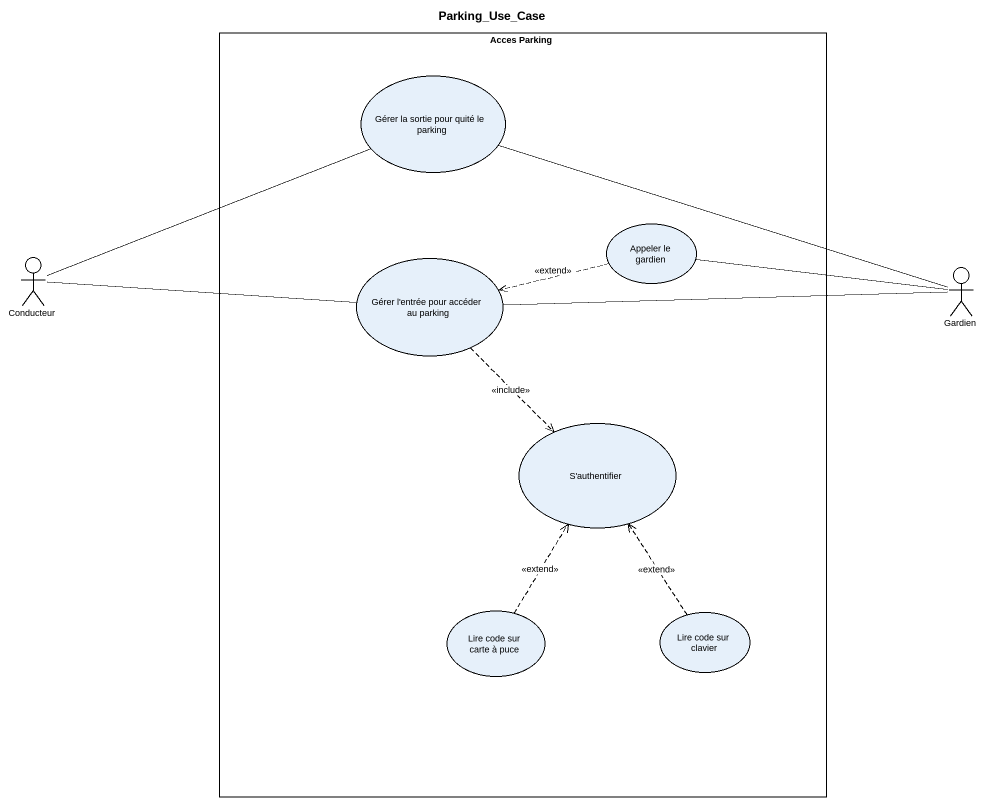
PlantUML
@startuml
title Parking_Use_Case
rectangle "Acces Parking" as Acces_Parking {
  usecase "Gérer la sortie pour quité le parking" as Gérer_la_sortie_pour_quité
  usecase "Appeler le gardien" as Appeler_le_gardien
  usecase "Gérer l'entrée pour accéder au parking" as Gérer_l_entrée_pour_accéder
  usecase "S'authentifier" as S_authentifier
  usecase "Lire code sur carte à puce" as Lire_code_sur_carte_à_puce
  usecase "Lire code sur clavier" as Lire_code_sur_clavier
}
actor Conducteur
actor Gardien
Gérer_la_sortie_pour_quité -right- Gardien
Appeler_le_gardien .left.> Gérer_l_entrée_pour_accéder : <<extend>>
Appeler_le_gardien -right- Gardien
Conducteur -right- Gérer_la_sortie_pour_quité
Conducteur -right- Gérer_l_entrée_pour_accéder
Gérer_l_entrée_pour_accéder -right- Gardien
Gérer_l_entrée_pour_accéder ..> S_authentifier : <<include>>
Lire_code_sur_carte_à_puce .up.> S_authentifier : <<extend>>
Lire_code_sur_clavier .up.> S_authentifier : <<extend>>
@enduml
